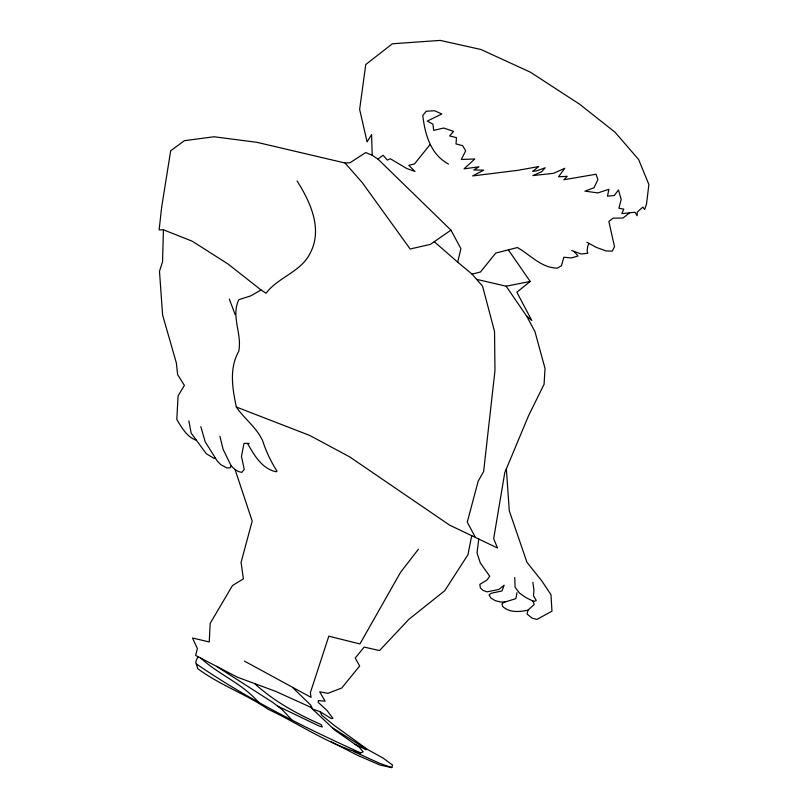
<?xml version="1.0" encoding="UTF-8"?>
<svg xmlns="http://www.w3.org/2000/svg" width="808" height="808" viewBox="0 0 808 808"><rect width="100%" height="100%" fill="white"/><g stroke="black" fill="none" stroke-linecap="round" stroke-linejoin="round"><path stroke-width="1.21" d="M475.266 537.138L467.266 522.18L478.185 481.194L483.628 471.549L494.971 370.549L494.536 331.472L482.578 286.234L472.074 274.144L457.692 262.135L460.893 248.632L450.955 230.139L377.902 159.055L372.205 155.257L365.721 152.55L350.066 162.711L345.036 163.004L256.995 142.329L213.989 136.764L184.396 140.673L170.68 150.753L161.671 207.131L159.126 229.906L163.438 229.805L162.549 261.691L159.479 271.256L162.62 315.049L176.366 362.994L177.619 374.619L184.406 385.386L178.103 395.819L176.79 419.473C181.588 427.351 187.143 437.391 196.405 440.249M478.791 538.795L477.023 552.975L480.336 563.014L489.739 576.255L486.941 580.043L479.831 584.376L480.366 587.87L482.891 590.315L486.982 591.85L498.677 589.517L504.172 585.234L501.93 590.981L491.113 593.274L489.072 594.991L490.89 598.072L495.284 600.667L500.647 602.031L504.939 602.051M516.999 592.678L515.898 598.637L503.647 602.455L501.96 604.061L502.707 606.515C509.535 612.868 519.534 611.969 527.947 610.161L534.229 604.525L532.977 601.071L525.937 597.587L519.544 593.163L515.08 587.275L514.767 577.518M471.741 535.492L467.953 554.712L444.794 590.678L408.848 619.352L379.538 650.561L364.196 647.087L355.227 658.025L359.651 666.034L341.744 688.012L327.907 693.335L319.645 691.779L325.129 701.162L318.413 700.597L318.17 702.334L327.008 710.454L332.957 718.403L331.27 718.585L320.069 711.686L312.474 709.04M527.947 610.161L527.068 614.09L532.119 618.14L536.896 619.413L551.965 611.202L550.975 594.708L541.794 580.881L526.957 562.317L509.272 510.777L506.364 468.822M247.551 443.441C253.975 454.914 262.044 469.004 276.326 471.801L277.013 471.135C270.993 461.853 266.236 451.611 262.762 441.087C256.742 427.412 244.44 419.089 236.34 407.01C232.472 388.638 228.987 368.397 238.764 351.268C242.269 333.684 230.734 316.635 238.814 299.687L250.783 295.869L261.034 289.971L266.064 293.223C277.962 277.326 301.222 271.771 310.161 253.187C322.968 229.149 310.383 201.909 297.081 180.982M330.846 741.623L357.489 755.278L380.235 765.146L391.819 767.6L392.526 765.075L383.164 758.126L367.691 749.551L334.3 725.463L321.816 715.272L320.069 711.686M589.002 243.4L587.638 246.491L587.133 251.217L587.81 253.247L581.164 254.005L571.731 250.541M219.928 436.269L223.099 449.319L231.199 465.893L230.209 467.771L226.937 467.953L220.756 464.64L217.079 460.802L205.181 441.754L200.828 426.695M198.243 656.803L196.415 659.671L195.839 662.54L197.758 668.63C219.503 684.992 245.814 693.931 268.256 709.363C298.899 723.635 327.422 743.936 360.176 753.117L363.166 751.874L359.318 747.309L334.997 730.25L310.424 707.111M418.413 549.248L400.516 572.367L359.934 643.946L328.805 636.189L310.363 692.709L311.08 697.365L244.471 661.136M430.199 144.43L414.464 163.953L408.787 165.317L414.999 171.488L406.606 168.428L390.284 158.732L387.315 160.115L383.093 155.227L377.902 159.055M508.343 249.854L530.2 281.447L516.837 292.203L531.775 320.463L526.614 316.069L506.131 286.194L476.579 279.336M629.533 212.817L623.039 218.019L613.151 218.16L608.858 221.402L614.535 246.804L612.232 251.137L606.121 250.924L596.294 247.399L586.941 242.279M450.955 230.139L430.401 244.369L410.171 248.995L362.277 182.638L345.036 163.004M472.074 274.144L480.507 271.973L495.738 253.076L517.423 247.531C530.381 254.944 541.441 268.004 557.389 268.145L561.419 265.741L563.853 257.237L571.296 257.954L578.013 256.025L574.114 251.419M506.131 286.194L530.2 281.447M215.382 458.096L213.797 458.298L206.222 453.642L191.173 433.128L188.85 420.847M249.177 443.461L243.996 443.38L241.461 456.51L244.248 469.347L241.855 472.397L238.582 471.589L235.078 469.529L231.199 465.893M532.977 601.071L534.603 601.263L536.27 600.415L533.482 595.839L533.937 590.173L532.886 582.315M391.819 767.6L379.255 763.156L353.854 751.561M236.34 407.01L309.767 435.472L349.561 456.813L449.541 525.089L497.536 548.026L493.668 538.704L504.778 472.63L528.604 415.595L544.067 384.315L545.036 368.488L534.967 331.654L526.614 316.069M163.438 229.805L192.163 241.178L228.028 263.984L261.034 289.971M277.538 706.061L319.493 726.2L322.382 726.978L321.029 724.524C297.122 713.989 274.053 701.364 254.581 683.558M360.701 752.894C303.808 727.261 247.723 699.203 196.253 663.863M355.005 744.289L366.115 749.713L364.297 747.865L332.361 727.766M216.463 666.307L272.993 702.566L282.083 709.545L292.324 720.433M448.501 164.044C430.543 154.53 424.978 134.269 422.776 115.483L426.18 111.252L434.512 110.716L441.845 113.989L427.321 121.059L432.926 124.18L433.694 130.371L443.723 128.028L453.561 131.371L449.622 135.936L456.5 137.663L456.005 143.925L462.59 145.652L465.671 150.732L461.358 159.479L474.801 158.964L464.065 168.842L478.972 166.802L473.801 169.943L483.75 170.135L472.619 175.932L517.979 170.316L538.774 166.539L532.664 171.367L536.643 170.872L545.188 167.751L541.633 171.761L532.856 175.578L553.51 173.336L564.741 168.296L558.57 176.76L567.236 176.316L563.792 179.77L596.062 174.235L597.89 179.588L593.991 187.799L584.911 191.112L597.9 192.93L608.858 189.314L607.495 196.182L614.353 195.475L618.463 189.931L621.19 199.505L618.898 208.242L623.816 209.141L621.786 213.615L635.007 212.252L637.118 215.696L637.34 212.009L642.875 207.121L644.663 209.464L646.552 203.879L648.875 184.477L638.633 159.54L615.1 132.29L579.73 104.293L530.371 72.175L480.881 49.48L440.239 40.4L392.355 43.784L365.761 64.539L359.641 109.373L367.084 141.905L371.589 134.633L372.205 155.257M200.859 658.177C218.746 674.65 242.642 683.679 258.57 702.354M434.25 241.703L457.692 262.135M293.102 688.012L310.656 705.041L312.039 707.848L275.387 691.244L237.34 677.185L195.617 655.44L197.394 648.602L192.486 637.987L209.242 641.946L210.171 623.382L232.492 585.537L243.39 578.881L241.077 562.398L252.197 521.089L235.078 469.529M229.341 299.101L235.189 314.666"/></g></svg>
